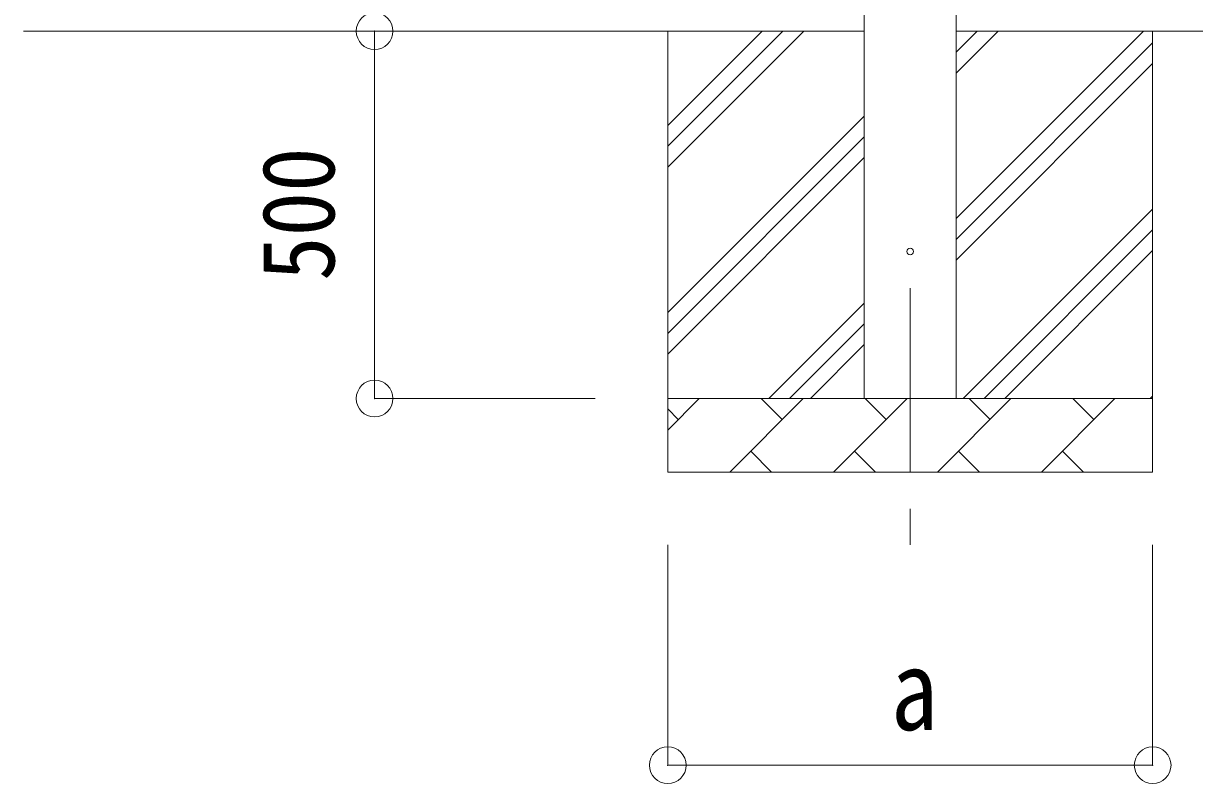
# Model space of a CAD drawing. Units: millimetres, scale not verified. Extents: x -13976 to 14131, y -9754 to 9646.
# Drawn here: x -12017 to -10423, y -704 to 330 of the extents above; entities that cross this region are included whole.
import ezdxf
from ezdxf.enums import TextEntityAlignment as Align

# ---------------------------------------------------------------- set-up
doc = ezdxf.new("R2010")
doc.units = ezdxf.units.MM
doc.header["$LTSCALE"] = 50
doc.header["$PDMODE"] = 32
doc.header["$PDSIZE"] = 50
doc.linetypes.add('CHAIN1', pattern=[8, 5, -1, 1, -1])
for name, color, linetype, lineweight in [('0-1_壁線', 7, 'Continuous', 9), ('0-2_建具', 4, 'Continuous', 9), ('0-6_手摺', 6, 'Continuous', 9)]:
    doc.layers.add(name, color=color, linetype=linetype, lineweight=lineweight)
doc.styles.add('ＭＳ ゴシック', font='')
doc.styles.get('ＭＳ ゴシック').set_extended_font_data('MS Gothic')

msp = doc.modelspace()

# ---------------------------------------------------------------- linework, layer by layer
at = {"layer": '0-1_壁線'}
for p, q in [((-10872.66, 319.78), (-12017.12, 319.78)), ((-11140.16, 319.78), (-11140.16, -280.22)), ((-11140.16, 134.73), (-10955.11, 319.78)), ((-11140.16, 163.01), (-10983.39, 319.78)), ((-11140.16, 191.3), (-11011.68, 319.78)), ((-10747.66, 64.68), (-10492.56, 319.78)), ((-10747.66, 262.67), (-10690.55, 319.78)), ((-10747.66, 290.95), (-10718.83, 319.78)), ((-4999.66, 319.78), (-10747.66, 319.78)), ((-10480.16, 319.78), (-10480.16, -280.22)), ((-10747.66, 36.39), (-10480.16, 303.89)), ((-10747.66, 8.11), (-10480.16, 275.61)), ((-11140.16, -63.26), (-10872.66, 204.24)), ((-11140.16, -91.55), (-10872.66, 175.95)), ((-11140.16, -119.83), (-10872.66, 147.67)), ((-10738, -180.22), (-10480.16, 77.62)), ((-10709.72, -180.22), (-10480.16, 49.34)), ((-10681.43, -180.22), (-10480.16, 21.05)), ((-11002.56, -180.22), (-10872.66, -50.32)), ((-10974.27, -180.22), (-10872.66, -78.61)), ((-10945.99, -180.22), (-10872.66, -106.89)), ((-11140.16, -180.22), (-10480.16, -180.22)), ((-11140.16, -223.12), (-11097.26, -180.22)), ((-11055.84, -280.22), (-10955.84, -180.22)), ((-10984.4, -208.78), (-11012.95, -180.22)), ((-10914.42, -280.22), (-10814.42, -180.22)), ((-10842.97, -208.78), (-10871.53, -180.22)), ((-10773, -280.22), (-10673, -180.22)), ((-10701.55, -208.78), (-10730.11, -180.22)), ((-10631.58, -280.22), (-10531.58, -180.22)), ((-10560.13, -208.78), (-10588.69, -180.22)), ((-10483.44, -180.22), (-10480.16, -176.94)), ((-11125.82, -208.78), (-11140.16, -194.44)), ((-11027.29, -251.67), (-10998.74, -280.22)), ((-10885.87, -251.67), (-10857.31, -280.22)), ((-10744.45, -251.67), (-10715.89, -280.22)), ((-10603.03, -251.67), (-10574.47, -280.22)), ((-10480.16, -280.22), (-11140.16, -280.22))]:
    msp.add_line(p, q, dxfattribs=at)
at = {"layer": '0-1_壁線', "linetype": 'CHAIN1'}
msp.add_line((-10810.16, -30.22), (-10810.16, -379.22), dxfattribs=at)
at = {"layer": '0-2_建具'}
for p, q in [((-10872.66, -180.22), (-10872.66, 2674.78)), ((-10747.66, 2674.78), (-10747.66, -180.22))]:
    msp.add_line(p, q, dxfattribs=at)
msp.add_circle((-10810.16, 19.78), 4.5, dxfattribs=at)
at = {"layer": '0-6_手摺'}
for p, q in [((-11539.16, 319.78), (-11239.16, 319.78)), ((-11539.16, 319.78), (-11539.16, -180.22)), ((-11539.16, -180.22), (-11239.16, -180.22)), ((-11140.16, -679.22), (-11140.16, -379.22)), ((-10480.16, -679.22), (-10480.16, -379.22)), ((-11140.16, -679.22), (-10480.16, -679.22))]:
    msp.add_line(p, q, dxfattribs=at)
for p in [(-11539.16, 319.78), (-11539.16, -180.22), (-11140.16, -679.22), (-10480.16, -679.22)]:
    msp.add_point(p, dxfattribs=at)

# ---------------------------------------------------------------- texts
at = {"layer": '0-6_手摺', "color": 7, "style": 'ＭＳ ゴシック', "width": 0.9}
msp.add_text('500', height=98.97, rotation=90, dxfattribs=at).set_placement((-11564.16, -20.22), align=Align.BOTTOM_LEFT)
at = {"layer": '0-6_手摺', "color": 7, "style": 'ＭＳ ゴシック', "width": 0.85}
msp.add_text('a', height=110, dxfattribs=at).set_placement((-10836.41, -664.22), align=Align.BOTTOM_LEFT)

doc.saveas('drawing.dxf')
